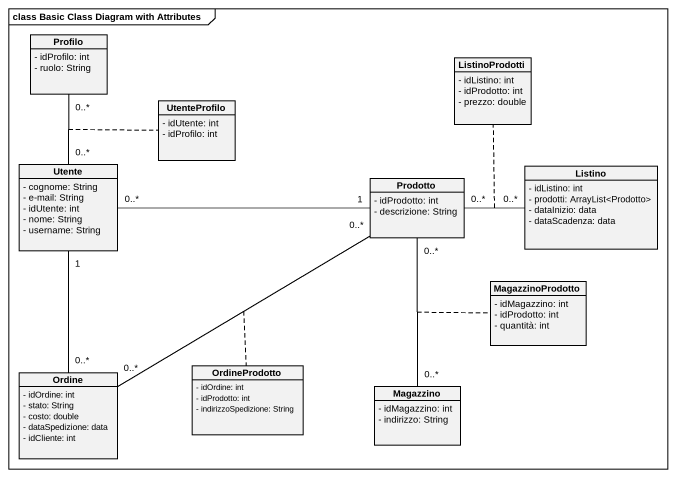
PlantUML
@startuml
mainframe class Basic Class Diagram with Attributes
hide circle
hide empty members
skinparam classAttributeIconSize 0
class Profilo {
  - idProfilo: int
  - ruolo: String
}
class ListinoProdotti {
  - idListino: int
  - idProdotto: int
  - prezzo: double
}
class UtenteProfilo {
  - idUtente: int
  - idProfilo: int
}
class Utente {
  - cognome: String
  - e-mail: String
  - idUtente: int
  - nome: String
  - username: String
}
class Prodotto {
  - idProdotto: int
  - descrizione: String
}
class Listino {
  - idListino: int
  - prodotti: ArrayList<Prodotto>
  - dataInizio: data
  - dataScadenza: data
}
class MagazzinoProdotto {
  - idMagazzino: int
  - idProdotto: int
  - quantità: int
}
class Ordine {
  - idOrdine: int
  - stato: String
  - costo: double
  - dataSpedizione: data
  - idCliente: int
}
class OrdineProdotto {
  - idOrdine: int
  - idProdotto: int
  - indirizzoSpedizione: String
}
class Magazzino {
  - idMagazzino: int
  - indirizzo: String
}
Profilo "0..*" -- "0..*" Utente
(Profilo, Utente) .. UtenteProfilo
Utente "1" -- "0..*" Ordine
Prodotto "1" -left- "0..*" Utente
Prodotto "0..*" -right- "0..*" Listino
(Prodotto, Listino) .. ListinoProdotti
Ordine "0..*" -right- "0..*" Prodotto
(Ordine, Prodotto) .. OrdineProdotto
Magazzino "0..*" -up- "0..*" Prodotto
(Magazzino, Prodotto) .. MagazzinoProdotto
@enduml
